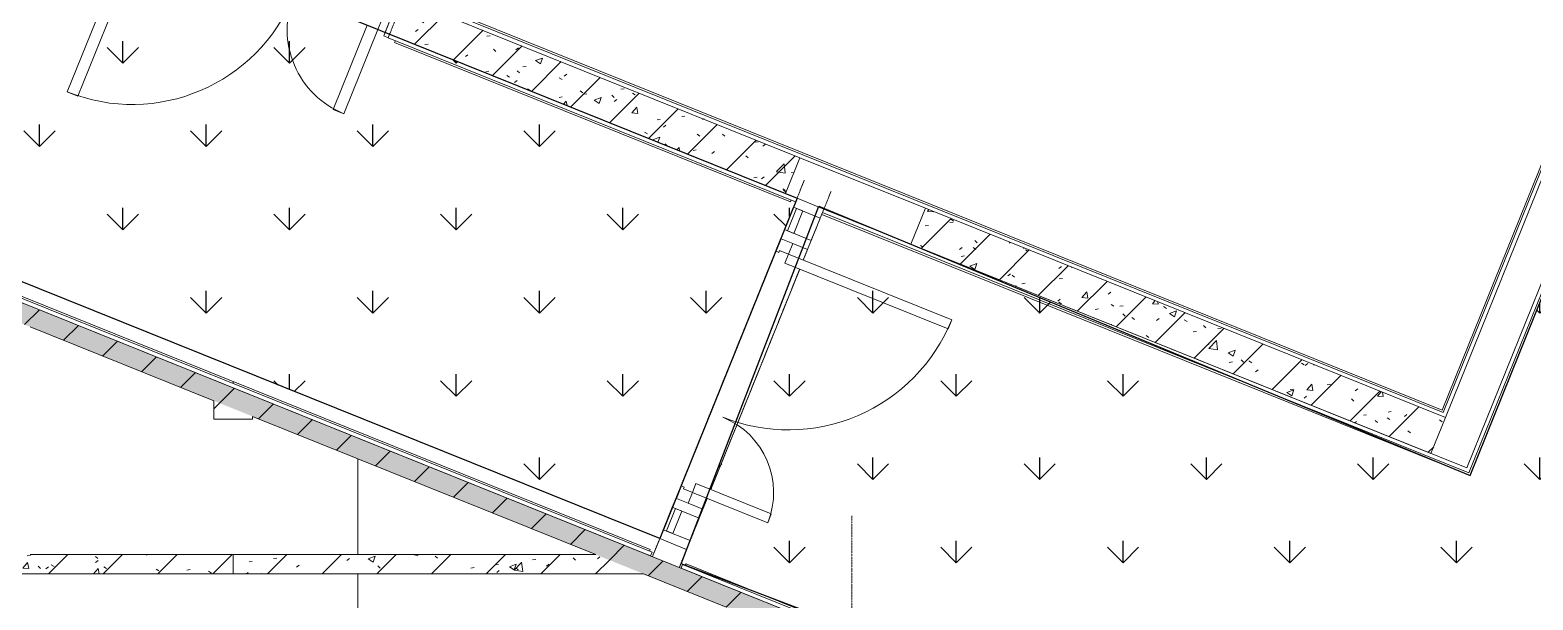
# Model space of a CAD drawing. Header units: millimetres. Extents: x -584918 to 2941280, y 3000189 to 4229862.
# Drawn here: x -436506 to -428734, y 3859775 to 3862725 of the extents above; entities that cross this region are included whole.
import ezdxf

# ---------------------------------------------------------------- set-up
doc = ezdxf.new("R2010")
doc.units = ezdxf.units.MM
for name, pattern in [('ASVP_Невидимые', [5, 3, -2]), ('ASVP_Осевая', [14, 10, -2, 0, -2]), ('ASVP_Штриховая_ш3 п1_5', [4.5, 3, -1.5])]:
    doc.linetypes.add(name, pattern=pattern)
for name, color, linetype, lineweight in [('Витраж', 7, 'Continuous', 0), ('Двери', 7, 'Continuous', 0), ('Линии', 7, 'Continuous', 0), ('Линии разделители', 7, 'ASVP_Штриховая_ш3 п1_5', 0), ('Обобщенные модели', 7, 'Continuous', 0), ('Панели витража', 7, 'Continuous', 0), ('Перекрытие', 7, 'Continuous', 0), ('Стены внутренние', 7, 'Continuous', 0), ('Стены несущие', 7, 'Continuous', 0), ('Стены отделка', 7, 'Continuous', 0), ('экспертиза условные обозначения', 1, 'Continuous', 0)]:
    doc.layers.add(name, color=color, linetype=linetype, lineweight=lineweight)
pattern_1 = [(45, (-445536.98, 3844560.27), (-141.4214, 141.4214), [])]
pattern_2 = [(50, (-445536.98, 3844560.27), (364.368, -31.8783), [38.1, -419.1]), (355, (-445536.98, 3844560.27), (-70.486, 382.1133), [30.48, -335.28]), (100.451, (-445506.6, 3844557.6), (293.885, 350.2334), [32.38, -356.18]), (46.184, (-445537, 3844661.87), (542.1585, -84.086), [57.15, -628.65]), (96.636, (-445491.8, 3844654.86), (474.805, 494.855), [48.57, -534.27]), (351.184, (-445537, 3844661.87), (474.81, 494.85), [45.72, -502.92]), (21, (-445486.18, 3844636.47), (303.2285, -204.5305), [38.1, -419.1]), (326, (-445486.18, 3844636.47), (123.604, 368.376), [30.48, -335.28]), (71.451, (-445460.9, 3844619.42), (426.834, 163.8427), [32.38, -356.18]), (37.5, (-445536.98, 3844560.27), (6.17665, 169.11015), [16.764, -314.452, 16.764, -323.596, -336.55]), (37.5, (-445536.98, 3844560.27), (6.17665, 169.11015), [-671.576, 16.764, -319.786]), (7.5, (-445536.98, 3844560.27), (133.6389, 200.3615), [16.764, -177.292, 16.764, -306.832, -128.27]), (7.5, (-445536.98, 3844560.27), (133.6389, 200.3615), [-517.652, 16.764, -111.506]), (327.5, (-445650.27, 3844560.27), (271.1818, -11.45836), [16.764, -110.236, 16.764, -379.476, -525.78]), (327.5, (-445650.27, 3844560.27), (271.1818, -11.45836), [-523.24, 16.764, -509.016]), (317.5, (-445701.07, 3844560.27), (296.2585, 50.8528), [16.764, -148.336, 16.764, -246.38, -373.38]), (317.5, (-445701.07, 3844560.27), (296.2585, 50.8528), [-428.244, 16.764, -356.616])]
pattern_3 = [(90, (-445940.84, 3599179.46), (-431.0523, 431.0523), [114.3, -747.8046]), (45, (-445940.84, 3599179.46), (-431.0523, 431.0523), [114.3, -495.3]), (135, (-445940.84, 3599179.46), (-431.0523, -431.0523), [114.3, -495.3])]

# ---------------------------------------------------------------- blocks, each defined once
blk = doc.blocks.new('Системная панель - Cтеклопакет Двухкамерный_36 мм-6338300-АР Этаж 02')
at = {"layer": 'Панели витража', "lineweight": 18}
for p, q in [((62.5, 18), (-62.5, 18)), ((-62.5, 18), (-62.5, -18)), ((62.5, -18), (62.5, 18)), ((-62.5, -18), (62.5, -18))]:
    blk.add_line(p, q, dxfattribs=at)
blk = doc.blocks.new('Прямоугольный импост - 50х150 мм-6338301-АР Этаж 02')
at = {"layer": 'Витраж', "lineweight": 18}
for p, q in [((-50, 115), (0, 115)), ((-50, -35), (-50, 115)), ((0, 115), (0, -35)), ((0, -35), (-50, -35))]:
    blk.add_line(p, q, dxfattribs=at)
blk = doc.blocks.new('ASVP_ДверьАлюминиеваяВитражная_2 полотна - Остекленная Внутренняя-6432274-АР Этаж 02')
at = {"layer": 'Двери', "lineweight": 18}
for p, q in [((-665, 942.5), (-615, 942.5)), ((-665, 32.5), (-665, 942.5)), ((-615, 942.5), (-615, 32.5)), ((665, 452.5), (615, 452.5)), ((615, 452.5), (615, 32.5)), ((665, 32.5), (665, 452.5)), ((-725, 32.5), (-665, 32.5)), ((-725, -32.5), (-725, 32.5)), ((-615, 32.5), (-665, 32.5)), ((-665, 32.5), (-665, -17.5)), ((615, 32.5), (665, 32.5)), ((725, 32.5), (665, 32.5)), ((665, 32.5), (665, -17.5)), ((725, -32.5), (725, 32.5)), ((-655, -32.5), (-725, -32.5)), ((-665, -17.5), (-655, -17.5)), ((-655, -17.5), (-655, -32.5)), ((665, -17.5), (655, -17.5)), ((655, -17.5), (655, -32.5)), ((655, -32.5), (725, -32.5))]:
    blk.add_line(p, q, dxfattribs=at)
at = {"layer": 'Двери'}
for centre, radius, start, end in [((-665, 32.5), 910, 360, 90), ((665, 32.5), 420, 90, 180)]:
    blk.add_arc(centre, radius, start, end, dxfattribs=at)
blk = doc.blocks.new('Прямоугольный импост - 50х150 мм-6338298-АР Этаж 02')
at = {"layer": 'Витраж', "lineweight": 18}
for p, q in [((-25, 115), (25, 115)), ((-25, -35), (-25, 115)), ((25, 115), (25, 32.5)), ((25, -35), (-25, -35)), ((25, -32.5), (25, -35))]:
    blk.add_line(p, q, dxfattribs=at)
blk = doc.blocks.new('Прямоугольный импост - 50х150 мм-V15-АР Этаж 02')
at = {"layer": 'Витраж', "lineweight": 18}
for p, q in [((-25, 115), (25, 115)), ((-25, 32.5), (-25, 115)), ((25, 115), (25, -35)), ((-25, -35), (-25, -32.5)), ((25, -35), (-25, -35))]:
    blk.add_line(p, q, dxfattribs=at)
blk = doc.blocks.new('Прямоугольный импост - 50х150 мм-6338307-АР Этаж 02')
at = {"layer": 'Витраж', "lineweight": 18}
for p, q in [((0, 115), (-50, 115)), ((-50, 115), (-50, -35)), ((0, -35), (0, 115)), ((-50, -35), (0, -35))]:
    blk.add_line(p, q, dxfattribs=at)
blk = doc.blocks.new('ASVP_ДверьПротивопожарнаяСтальная_2 полотна - EI30 1370х2000h_полотна_ О Л _1250 в свету_-7790696-АР Этаж 02')
at = {"layer": 'Двери', "lineweight": 18}
for p, q in [((685, 1000), (625, 1000)), ((625, 1000), (625, 100)), ((685, 100), (685, 1000)), ((-685, 570), (-625, 570)), ((-685, 100), (-685, 570)), ((-625, 570), (-625, 100)), ((-725, 100), (-685, 100)), ((-725, 10), (-725, 100)), ((-625, 100), (-685, 100)), ((-685, 100), (-685, 40)), ((625, 100), (685, 100)), ((725, 100), (685, 100)), ((685, 100), (685, 40)), ((725, 10), (725, 100)), ((-670, 10), (-725, 10)), ((-685, 40), (-670, 40)), ((-670, 40), (-670, 10)), ((685, 40), (670, 40)), ((670, 40), (670, 10)), ((670, 10), (725, 10))]:
    blk.add_line(p, q, dxfattribs=at)
at = {"layer": 'Двери', "linetype": 'ASVP_Невидимые', "lineweight": 18}
for p, q in [((-750, 100), (-725, 100)), ((-750, 10), (-750, 100)), ((-725, 100), (-725, 10)), ((750, 100), (725, 100)), ((725, 100), (725, 10)), ((750, 10), (750, 100)), ((-725, 10), (-750, 10)), ((725, 10), (750, 10))]:
    blk.add_line(p, q, dxfattribs=at)
at = {"layer": 'Двери'}
for centre, radius, start, end in [((685, 100), 900, 90, 180), ((-685, 100), 470, 360, 90)]:
    blk.add_arc(centre, radius, start, end, dxfattribs=at)
blk = doc.blocks.new('ASVP_ОТКОС_Оштукатуривание дверного откоса - Оштукатуривание дверного откоса-V66-АР Этаж 02')
at = {"layer": 'Обобщенные модели'}
for p, q in [((-750, 20), (-750, 0)), ((-750, 0), (-725, 0)), ((-725, 0), (-725, 20)), ((725, 20), (725, 0)), ((725, 0), (750, 0)), ((750, 0), (750, 20))]:
    blk.add_line(p, q, dxfattribs=at)

msp = doc.modelspace()

# ---------------------------------------------------------------- hatches: boundary and pattern name
at = {"layer": 'Стены внутренние'}
h = msp.add_hatch(dxfattribs=at)
h.set_pattern_fill('FP_1', color=256, style=0, pattern_type=2)
h.set_pattern_definition(pattern_1)
h.paths.add_polyline_path([(-432599.952, 3861878.418), (-432525.197, 3862063.922), (-434571.748, 3862888.651), (-434646.503, 3862703.148), (-433060.276, 3862063.922)])
h.paths.add_polyline_path([(-436037.782, 3863263.812), (-435963.027, 3863449.316), (-438275.814, 3864381.335), (-438350.569, 3864195.831), (-436209.247, 3863332.91)])
h.paths.add_polyline_path([(-439417.216, 3864625.674), (-439342.461, 3864811.177), (-439527.965, 3864885.933), (-439602.72, 3864700.429), (-439424.692, 3864628.686)])
h = msp.add_hatch(dxfattribs=at)
h.set_pattern_fill('FP_2', color=256, style=0, pattern_type=2)
h.set_pattern_definition(pattern_2)
h.paths.add_polyline_path([(-432599.952, 3861878.418), (-432525.197, 3862063.922), (-434571.748, 3862888.651), (-434646.503, 3862703.148), (-433060.276, 3862063.922)])
h.paths.add_polyline_path([(-436037.782, 3863263.812), (-435963.027, 3863449.316), (-438275.814, 3864381.335), (-438350.569, 3864195.831), (-436209.247, 3863332.91)])
h.paths.add_polyline_path([(-439417.216, 3864625.674), (-439342.461, 3864811.177), (-439527.965, 3864885.933), (-439602.72, 3864700.429), (-439424.692, 3864628.686)])
h = msp.add_hatch(dxfattribs=at)
h.set_pattern_fill('FP_1', color=256, style=0, pattern_type=2)
h.set_pattern_definition(pattern_1)
h.paths.add_polyline_path([(-429656.082, 3858427.978), (-429656.082, 3858535.792), (-438613.617, 3862145.545), (-438650.995, 3862052.793), (-429723.622, 3858455.195)])
h = msp.add_hatch(dxfattribs=at)
h.set_pattern_fill('FP_2', color=256, style=0, pattern_type=2)
h.set_pattern_definition(pattern_2)
h.paths.add_polyline_path([(-429656.082, 3858427.978), (-429656.082, 3858535.792), (-438613.617, 3862145.545), (-438650.995, 3862052.793), (-429723.622, 3858455.195)])
h = msp.add_hatch(dxfattribs=at)
h.set_pattern_fill('FP_1', color=256, style=0, pattern_type=2)
h.set_pattern_definition(pattern_1)
h.paths.add_polyline_path([(-429260.884, 3860532.823), (-429186.129, 3860718.327), (-431875.934, 3861802.278), (-431950.689, 3861616.775), (-429299.272, 3860548.293)])
h = msp.add_hatch(dxfattribs=at)
h.set_pattern_fill('FP_2', color=256, style=0, pattern_type=2)
h.set_pattern_definition(pattern_2)
h.paths.add_polyline_path([(-429260.884, 3860532.823), (-429186.129, 3860718.327), (-431875.934, 3861802.278), (-431950.689, 3861616.775), (-429299.272, 3860548.293)])
h = msp.add_hatch(dxfattribs=at)
h.set_pattern_fill('FP_1', color=256, style=0, pattern_type=2)
h.set_pattern_definition(pattern_1)
h.paths.add_polyline_path([(-435459.82, 3860709.598), (-435356.082, 3860709.598), (-435356.082, 3860724.992), (-435556.082, 3860805.589), (-435556.082, 3860709.598)])
h = msp.add_hatch(dxfattribs=at)
h.set_pattern_fill('FP_2', color=256, style=0, pattern_type=2)
h.set_pattern_definition(pattern_2)
h.paths.add_polyline_path([(-435459.82, 3860709.598), (-435356.082, 3860709.598), (-435356.082, 3860724.992), (-435556.082, 3860805.589), (-435556.082, 3860709.598)])
h = msp.add_hatch(dxfattribs=at)
h.set_pattern_fill('FP_1', color=256, style=0, pattern_type=2)
h.set_pattern_definition(pattern_1)
h.paths.add_polyline_path([(-437253.354, 3859909.598), (-435456.082, 3859909.598), (-435456.082, 3860009.598), (-438506.082, 3860009.598), (-438506.082, 3859909.598), (-437791.314, 3859909.598)])
h = msp.add_hatch(dxfattribs=at)
h.set_pattern_fill('FP_2', color=256, style=0, pattern_type=2)
h.set_pattern_definition(pattern_2)
h.paths.add_polyline_path([(-437253.354, 3859909.598), (-435456.082, 3859909.598), (-435456.082, 3860009.598), (-438506.082, 3860009.598), (-438506.082, 3859909.598), (-437791.314, 3859909.598)])
h = msp.add_hatch(dxfattribs=at)
h.set_pattern_fill('FP_1', color=256, style=0, pattern_type=2)
h.set_pattern_definition(pattern_1)
h.paths.add_polyline_path([(-433559.346, 3859909.598), (-433332.697, 3859909.598), (-433580.845, 3860009.598), (-435456.082, 3860009.598), (-435456.082, 3859909.598), (-433580.845, 3859909.598)])
h = msp.add_hatch(dxfattribs=at)
h.set_pattern_fill('FP_2', color=256, style=0, pattern_type=2)
h.set_pattern_definition(pattern_2)
h.paths.add_polyline_path([(-433559.346, 3859909.598), (-433332.697, 3859909.598), (-433580.845, 3860009.598), (-435456.082, 3860009.598), (-435456.082, 3859909.598), (-433580.845, 3859909.598)])
at = {"layer": 'экспертиза условные обозначения', "lineweight": -3}
h = msp.add_hatch(dxfattribs=at)
h.set_pattern_fill('GRASS', color=3, scale=24)
h.set_pattern_definition(pattern_3)
edge = h.paths.add_edge_path()
edge.add_line((-447049.451, 3865658.265), (-446341.145, 3867415.913))
edge.add_line((-446341.145, 3867415.913), (-444564.946, 3866700.132))
edge.add_line((-444564.946, 3866700.132), (-442509.176, 3871801.486))
edge.add_line((-442509.176, 3871801.486), (-441117.898, 3871240.821))
edge.add_line((-441117.898, 3871240.821), (-443173.668, 3866139.467))
edge.add_line((-443173.668, 3866139.467), (-432539.664, 3861854.123))
edge.add_line((-432539.664, 3861854.123), (-433249.838, 3860091.837))
edge.add_line((-433249.838, 3860091.837), (-438544.928, 3862225.679))
edge.add_arc((-438931.415, 3861168.873), 1125.26, 69.9119077, 178.1393932)
edge.add_line((-440056.082, 3861205.408), (-440056.082, 3859309.598))
edge.add_line((-440056.082, 3859309.598), (-442806.082, 3859309.598))
edge.add_line((-442806.082, 3859309.598), (-442806.082, 3863942.86))
edge.add_line((-442806.082, 3863942.86), (-445766.386, 3865141.209))
edge.add_line((-445766.386, 3865141.209), (-447049.451, 3865658.265))
h = msp.add_hatch(dxfattribs=at)
h.set_pattern_fill('GRASS', color=3, scale=24)
h.set_pattern_definition(pattern_3)
edge = h.paths.add_edge_path()
edge.add_line((-433138.536, 3859960.732), (-432427.047, 3861812.531))
edge.add_line((-432427.047, 3861812.531), (-429058.768, 3860419.029))
edge.add_line((-429058.768, 3860419.029), (-427713.174, 3863758.097))
edge.add_line((-427713.174, 3863758.097), (-426192.043, 3863145.104))
edge.add_line((-426192.043, 3863145.104), (-427537.637, 3859806.036))
edge.add_line((-427537.637, 3859806.036), (-422940.993, 3857986.002))
edge.add_line((-422940.993, 3857986.002), (-423651.168, 3856223.716))
edge.add_line((-423651.168, 3856223.716), (-424966.386, 3856759.12))
edge.add_arc((-425393.138, 3855731.152), 1113.03, 67.4546237, 179.2891611)
edge.add_line((-426506.082, 3855744.96), (-426506.082, 3853909.598))
edge.add_line((-426506.082, 3853909.598), (-429406.082, 3853909.598))
edge.add_line((-429406.082, 3853909.598), (-429406.082, 3858542.86))
edge.add_line((-429406.082, 3858542.86), (-433138.536, 3859960.732))

# ---------------------------------------------------------------- linework, layer by layer
at = {"layer": 'Линии', "linetype": 'ASVP_Осевая'}
msp.add_line((-432256.082, 3860209.598), (-432256.082, 3854709.598), dxfattribs=at)
at = {"layer": 'Линии разделители'}
for p, q in [((-432502.286, 3861946.874), (-432539.664, 3861854.123)), ((-432400.536, 3861798.056), (-432363.158, 3861890.808)), ((-432558.352, 3861807.747), (-432605.074, 3861691.807)), ((-432465.947, 3861635.74), (-432419.224, 3861751.68)), ((-432623.763, 3861645.431), (-433165.739, 3860300.528)), ((-432507.062, 3861533.713), (-432484.635, 3861589.364)), ((-432985.496, 3860346.489), (-432525.751, 3861487.337)), ((-433026.611, 3860244.462), (-433004.184, 3860300.113)), ((-433184.428, 3860254.152), (-433231.15, 3860138.213)), ((-433092.022, 3860082.146), (-433045.3, 3860198.086)), ((-433249.838, 3860091.837), (-433287.216, 3859999.085)), ((-433148.088, 3859943.018), (-433110.711, 3860035.77))]:
    msp.add_line(p, q, dxfattribs=at)
at = {"layer": 'Перекрытие'}
for p, q in [((-432605.074, 3861691.807), (-432558.352, 3861807.747)), ((-432419.224, 3861751.68), (-432465.947, 3861635.74)), ((-433165.739, 3860300.528), (-432623.763, 3861645.431)), ((-432484.635, 3861589.364), (-432507.062, 3861533.713)), ((-432525.751, 3861487.337), (-432985.496, 3860346.489)), ((-434811.258, 3860505.436), (-434811.258, 3860009.598)), ((-433004.184, 3860300.113), (-433026.611, 3860244.462)), ((-433231.15, 3860138.213), (-433184.428, 3860254.152)), ((-433045.3, 3860198.086), (-433092.022, 3860082.146)), ((-433287.216, 3859999.085), (-433249.838, 3860091.837)), ((-433110.711, 3860035.77), (-433148.088, 3859943.018)), ((-434811.258, 3859909.598), (-434811.258, 3859729.598))]:
    msp.add_line(p, q, dxfattribs=at)
at = {"layer": 'Стены внутренние'}
for p, q in [((-429202.741, 3860757.366), (-426766.353, 3866803.219)), ((-427713.174, 3863758.097), (-429058.768, 3860419.029)), ((-434560.535, 3862916.477), (-429202.741, 3860757.366)), ((-434620.616, 3862660.371), (-434616.878, 3862669.646)), ((-432574.065, 3861835.641), (-434620.616, 3862660.371)), ((-438602.404, 3862173.37), (-433299.191, 3860036.255)), ((-432574.065, 3861835.641), (-432570.327, 3861844.917)), ((-429058.768, 3860419.029), (-432411.749, 3861770.231)), ((-435454.213, 3860904.697), (-435457.951, 3860895.421)), ((-433299.191, 3860036.255), (-433302.928, 3860026.98)), ((-433113.687, 3859961.499), (-433117.425, 3859952.224)), ((-433113.687, 3859961.499), (-429426.082, 3858475.45))]:
    msp.add_line(p, q, dxfattribs=at)
at = {"layer": 'Стены несущие'}
for p, q in [((-434571.748, 3862888.651), (-432525.197, 3862063.922)), ((-432599.952, 3861878.418), (-434646.503, 3862703.148)), ((-429456.082, 3858455.195), (-438613.617, 3862145.545)), ((-432599.952, 3861878.418), (-432525.197, 3862063.922)), ((-431875.934, 3861802.278), (-431950.689, 3861616.775)), ((-429186.129, 3860718.327), (-431875.934, 3861802.278)), ((-431950.689, 3861616.775), (-429260.884, 3860532.823)), ((-436506.082, 3861188.425), (-435556.082, 3860805.589)), ((-435556.082, 3860805.589), (-435556.082, 3860709.598)), ((-435556.082, 3860709.598), (-435356.082, 3860709.598)), ((-435356.082, 3860724.992), (-433580.845, 3860009.598)), ((-435356.082, 3860709.598), (-435356.082, 3860724.992)), ((-429260.884, 3860532.823), (-429186.129, 3860718.327)), ((-433580.845, 3860009.598), (-436506.082, 3860009.598)), ((-435456.082, 3860009.598), (-435456.082, 3859909.598)), ((-438206.082, 3859909.598), (-433332.697, 3859909.598)), ((-433332.697, 3859909.598), (-432906.082, 3859737.679))]:
    msp.add_line(p, q, dxfattribs=at)
at = {"layer": 'Стены отделка'}
for p, q in [((-426102.336, 3868424.21), (-429197.204, 3860744.353)), ((-429186.129, 3860718.327), (-426083.786, 3868416.734)), ((-427711.097, 3863843.512), (-429075.38, 3860458.068)), ((-429064.306, 3860432.042), (-427692.547, 3863836.037)), ((-429197.204, 3860744.353), (-434564.273, 3862907.202)), ((-434646.503, 3862703.148), (-434653.979, 3862684.597)), ((-434653.979, 3862684.597), (-432547.139, 3861835.572)), ((-433289.016, 3860021.373), (-438606.142, 3862164.095)), ((-438613.617, 3862145.545), (-433296.491, 3860002.823)), ((-432525.197, 3862063.922), (-431875.934, 3861802.278)), ((-432539.664, 3861854.123), (-432599.952, 3861878.418)), ((-432547.139, 3861835.572), (-432539.664, 3861854.123)), ((-432400.536, 3861798.056), (-432408.011, 3861779.506)), ((-432408.011, 3861779.506), (-429064.306, 3860432.042)), ((-429075.38, 3860458.068), (-432400.536, 3861798.056)), ((-433296.491, 3860002.823), (-433289.016, 3860021.373)), ((-433131.337, 3859957.831), (-433138.813, 3859939.281)), ((-433138.813, 3859939.281), (-429456.082, 3858455.195)), ((-429436.082, 3858468.698), (-433131.337, 3859957.831))]:
    msp.add_line(p, q, dxfattribs=at)
at = {"layer": 'экспертиза условные обозначения', "color": 3, "lineweight": -3}
for points in [[(-447049.451, 3865658.265), (-446341.145, 3867415.913), (-444564.946, 3866700.132), (-442509.176, 3871801.486), (-441117.898, 3871240.821), (-443173.668, 3866139.467), (-432539.664, 3861854.123), (-433249.838, 3860091.837), (-438544.928, 3862225.679, 0.51077637), (-440056.082, 3861205.408), (-440056.082, 3859309.598), (-442806.082, 3859309.598), (-442806.082, 3863942.86), (-445766.386, 3865141.209), (-447049.451, 3865658.265)], [(-433138.536, 3859960.732), (-432427.047, 3861812.531), (-429058.768, 3860419.029), (-427713.174, 3863758.097), (-426192.043, 3863145.104), (-427537.637, 3859806.036), (-422940.993, 3857986.002), (-423651.168, 3856223.716), (-424966.386, 3856759.12, 0.53078371), (-426506.082, 3855744.96), (-426506.082, 3853909.598), (-429406.082, 3853909.598), (-429406.082, 3858542.86), (-433138.536, 3859960.732)]]:
    msp.add_lwpolyline(points, format="xyb", dxfattribs=at)

# ---------------------------------------------------------------- block references
at = {"layer": 'Витраж', "extrusion": (0, 0, -1), "rotation": 111.9486990835425}
for name, p in [('Прямоугольный импост - 50х150 мм-6338301-АР Этаж 02', (432507.2, 3861841.04)), ('Прямоугольный импост - 50х150 мм-V15-АР Этаж 02', (432581.956, 3861655.537)), ('Прямоугольный импост - 50х150 мм-6338298-АР Этаж 02', (433142.62, 3860264.258))]:
    msp.add_blockref(name, p, dxfattribs=at)
at = {"layer": 'Витраж', "rotation": 248.0513009164575}
msp.add_blockref('Прямоугольный импост - 50х150 мм-6338307-АР Этаж 02', (-433217.375, 3860078.754), dxfattribs=at)
at = {"layer": 'Двери'}
for name, p, rotation in [('ASVP_ДверьПротивопожарнаяСтальная_2 полотна - EI30 1370х2000h_полотна_ О Л _1250 в свету_-7790696-АР Этаж 02', (-435304.765, 3863076.232), 158.0513009164578), ('ASVP_ДверьАлюминиеваяВитражная_2 полотна - Остекленная Внутренняя-6432274-АР Этаж 02', (-432862.288, 3860959.897), 248.0513009164575)]:
    msp.add_blockref(name, p, dxfattribs=dict(at, rotation=rotation))
at = {"layer": 'Обобщенные модели', "rotation": 338.0513009164576}
msp.add_blockref('ASVP_ОТКОС_Оштукатуривание дверного откоса - Оштукатуривание дверного откоса-V66-АР Этаж 02', (-435349.618, 3862964.929), dxfattribs=at)
at = {"layer": 'Панели витража', "rotation": 68.05130091645754}
for p in [(-432549.25, 3861736.694), (-433175.325, 3860183.1)]:
    msp.add_blockref('Системная панель - Cтеклопакет Двухкамерный_36 мм-6338300-АР Этаж 02', p, dxfattribs=at)

doc.saveas('drawing.dxf')
